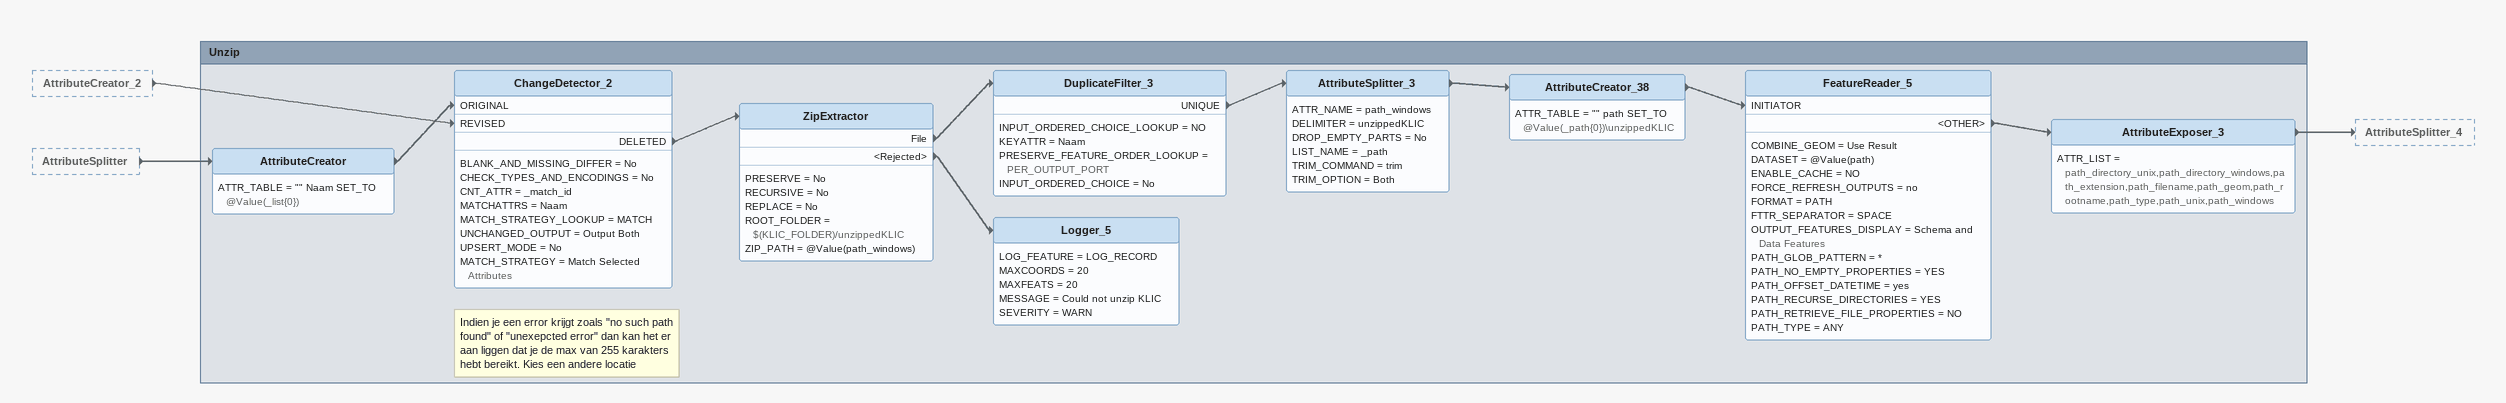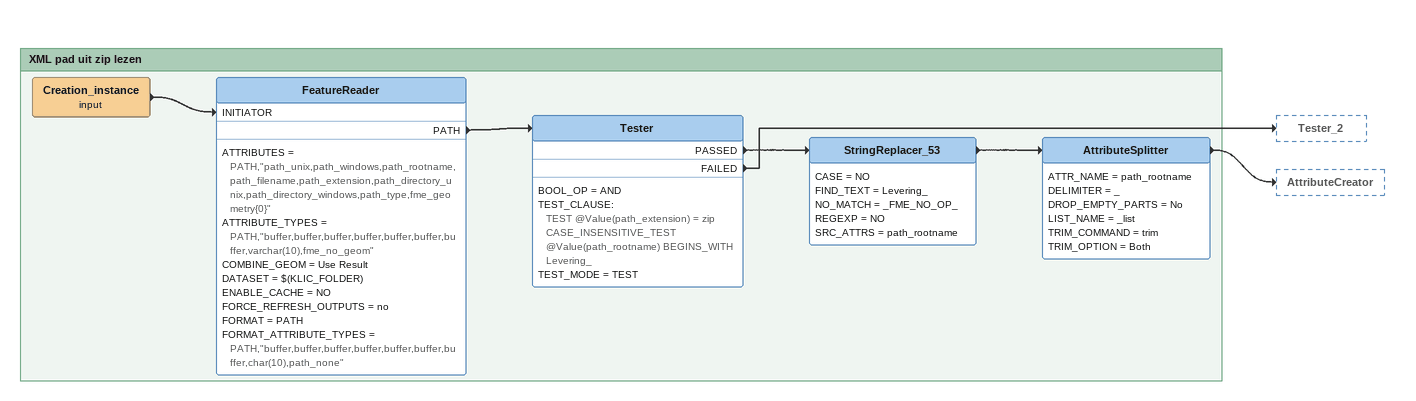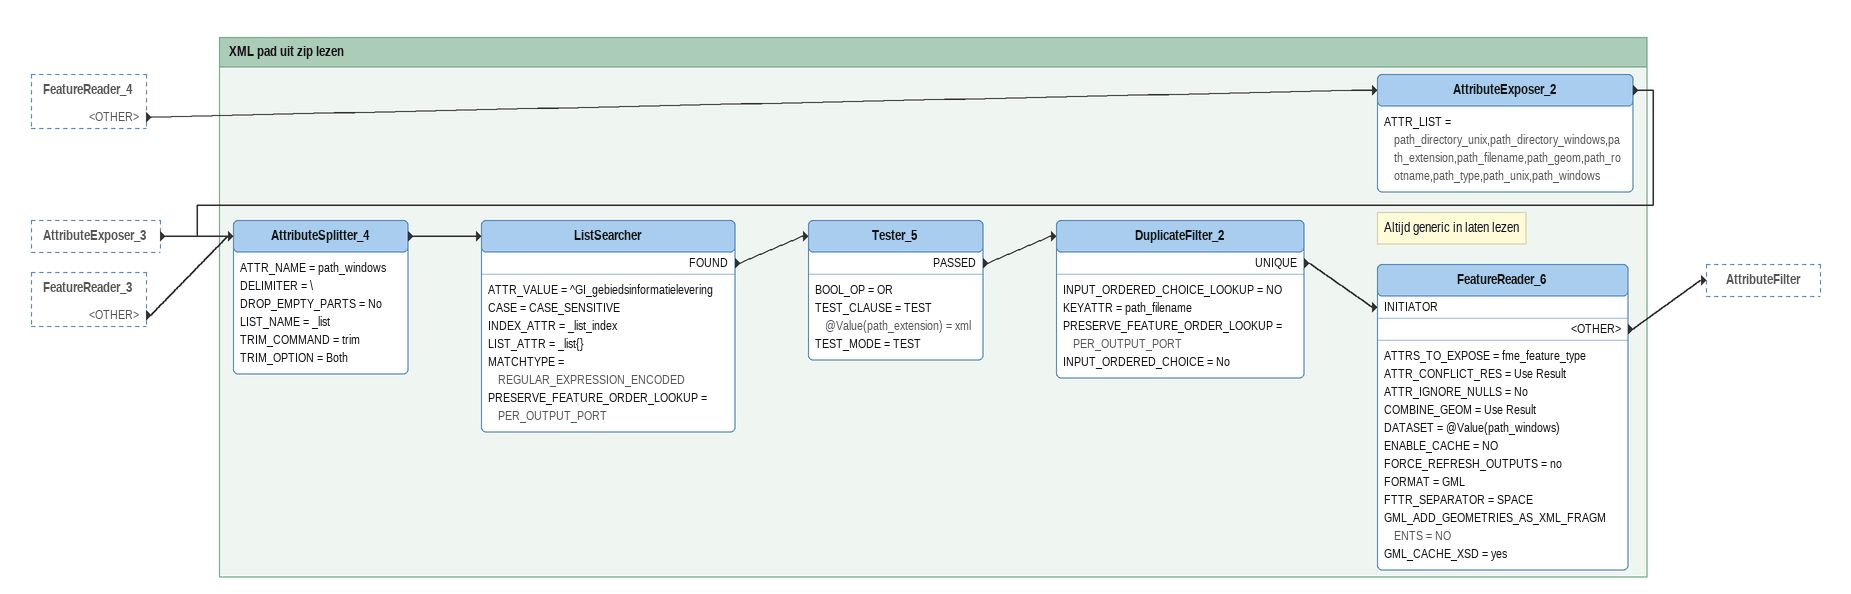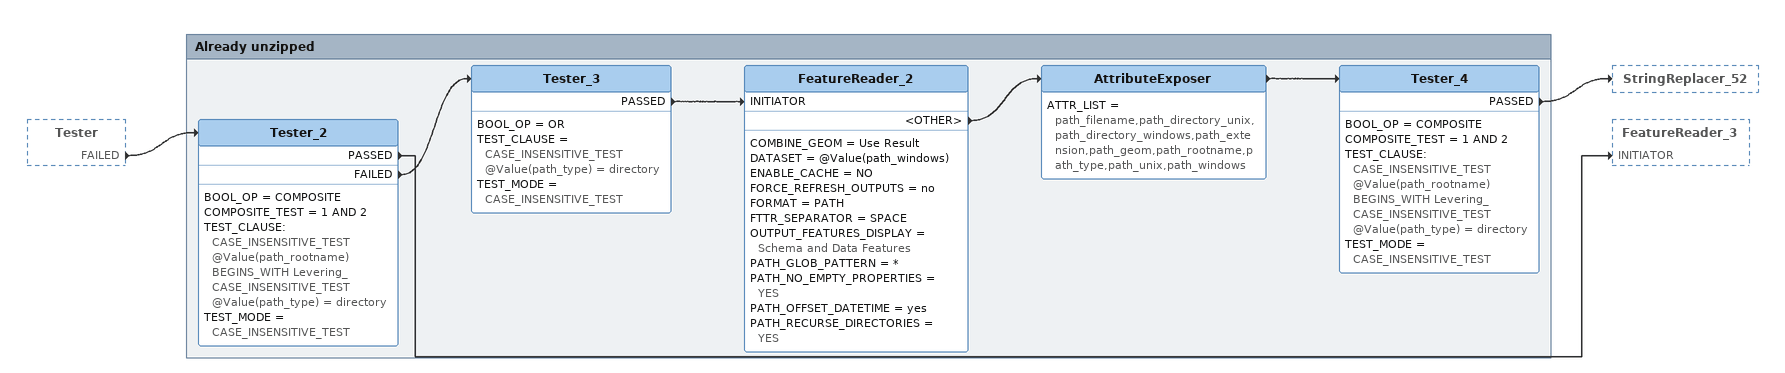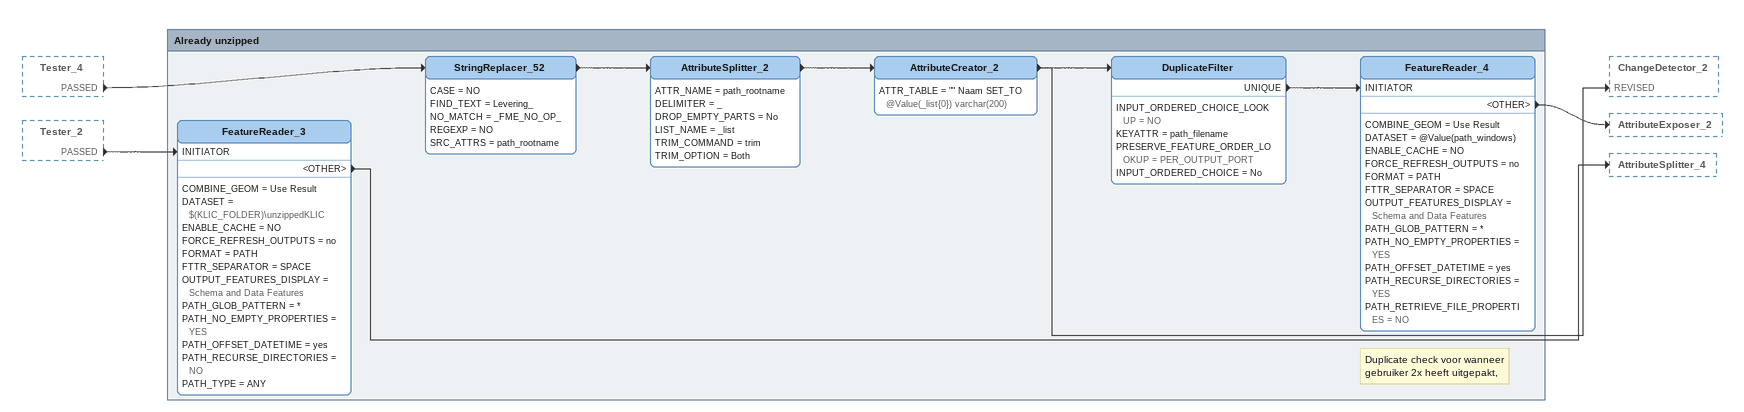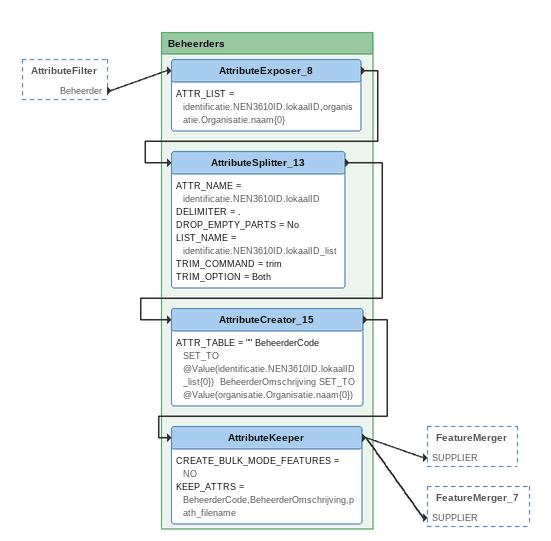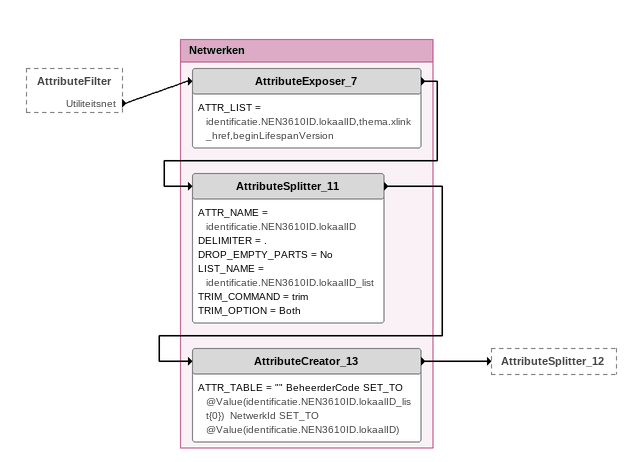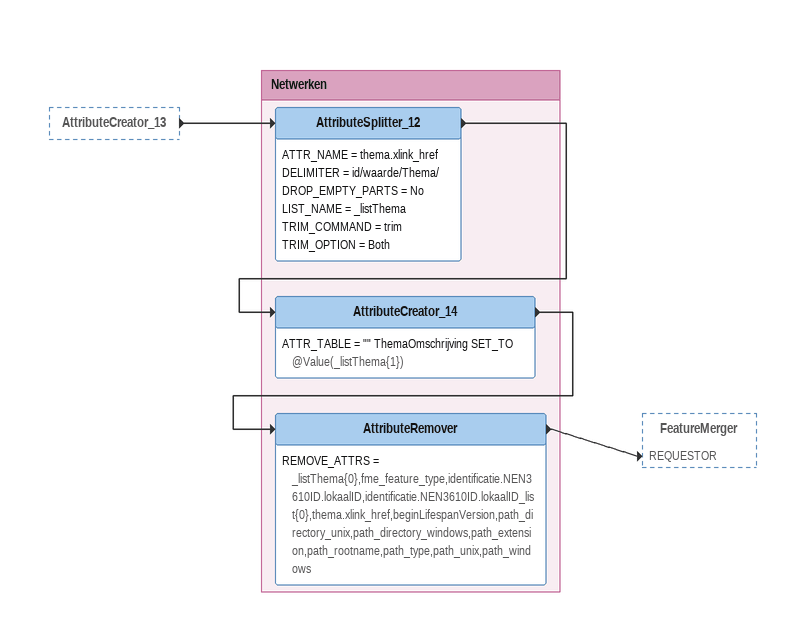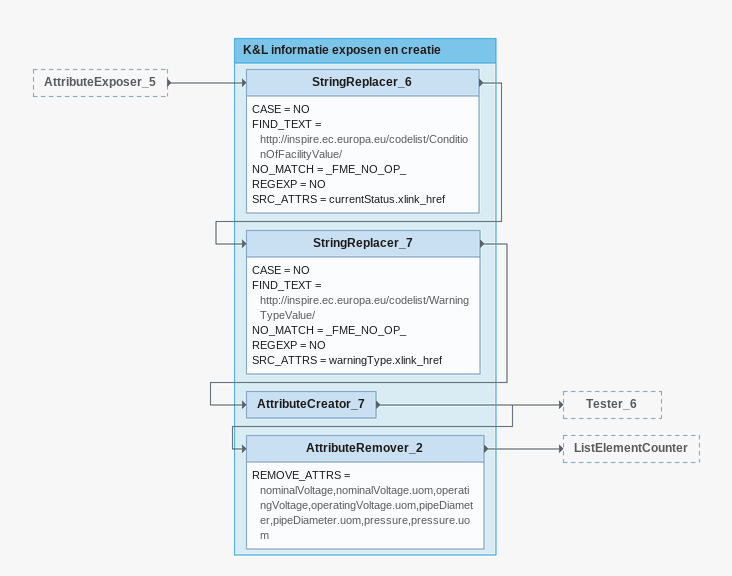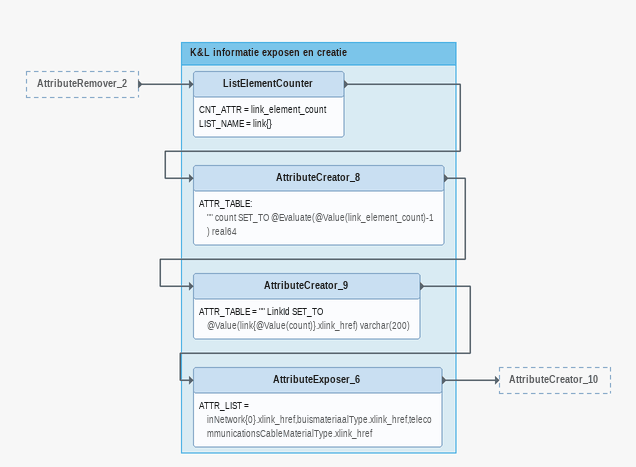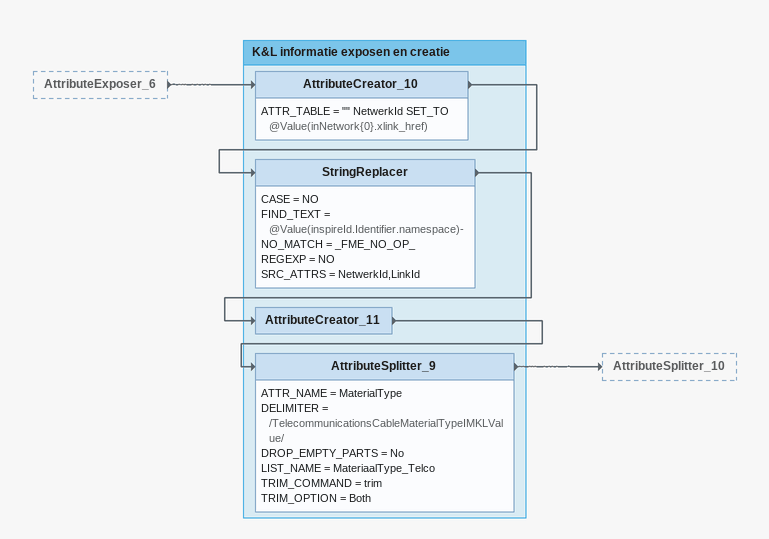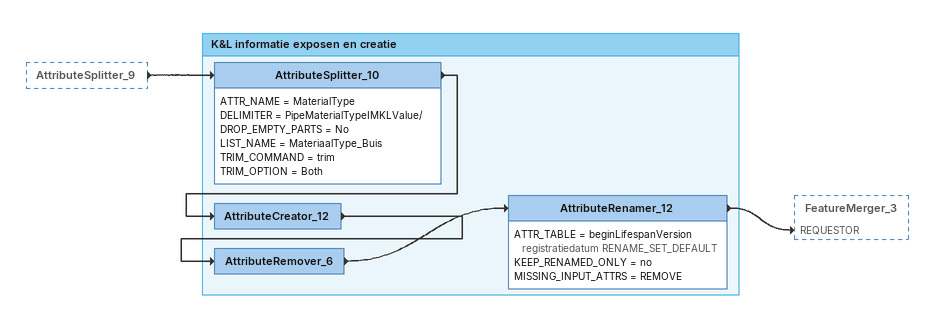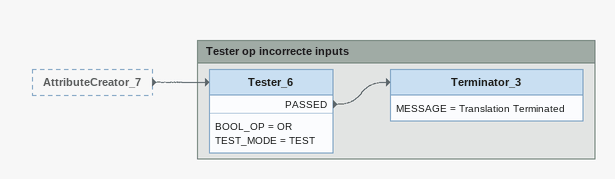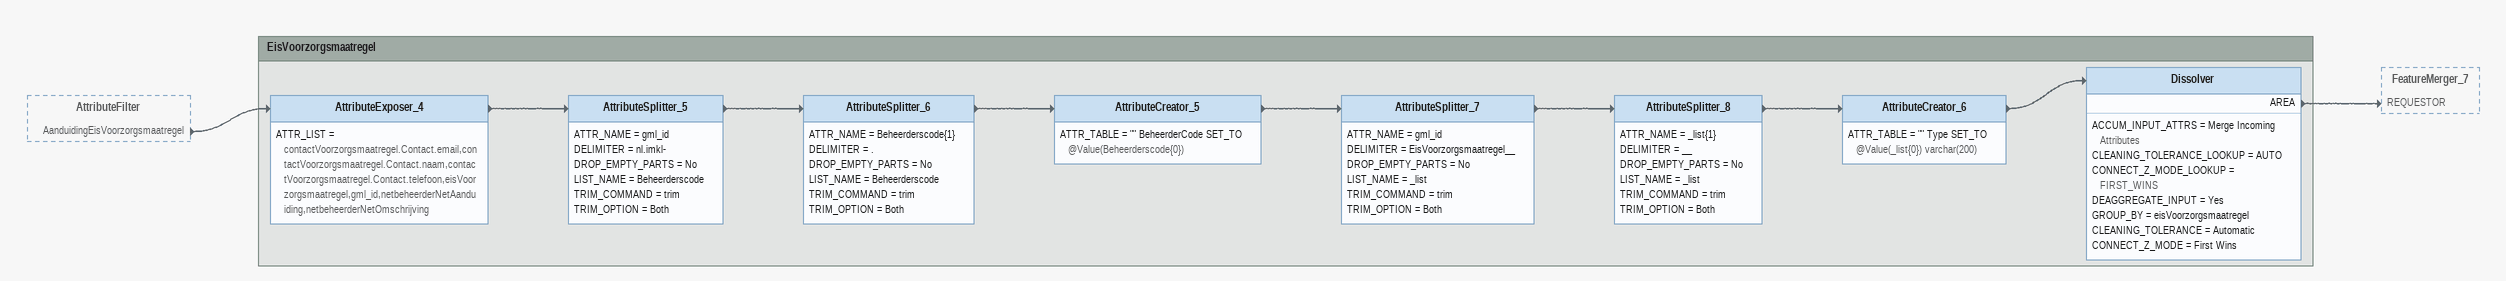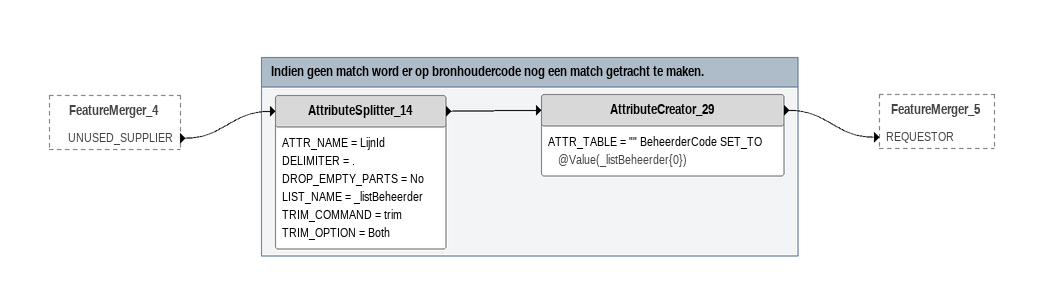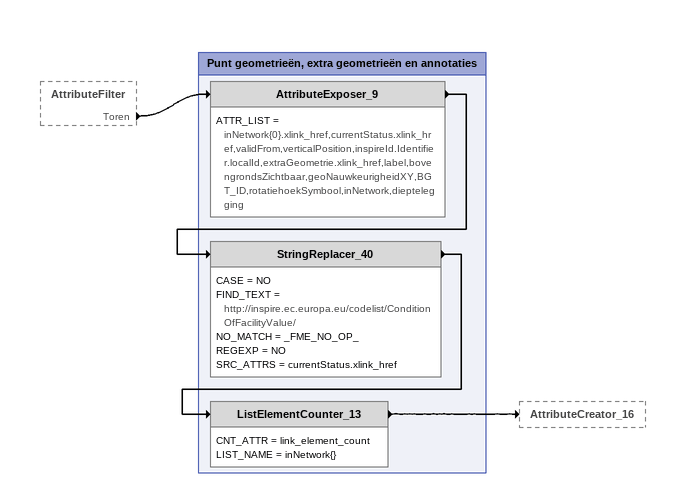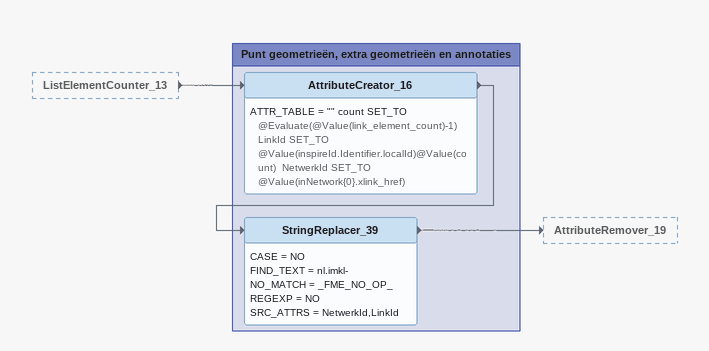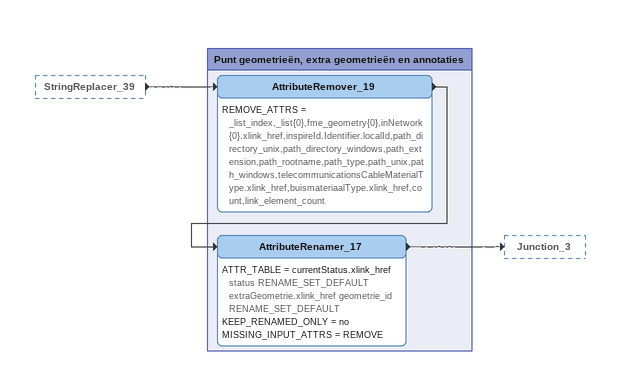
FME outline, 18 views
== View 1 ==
AttributeCreator_2 [outside]
    -> ChangeDetector_2 [REVISED]
AttributeSplitter [outside]
    -> AttributeCreator

Bookmark: Unzip
AttributeCreator
    ATTR_TABLE = "" Naam SET_TO @Value(_list{0})
    -> ChangeDetector_2 [ORIGINAL]
ChangeDetector_2
    BLANK_AND_MISSING_DIFFER = No
    CHECK_TYPES_AND_ENCODINGS = No
    CNT_ATTR = _match_id
    MATCHATTRS = Naam
    MATCH_STRATEGY_LOOKUP = MATCH
    UNCHANGED_OUTPUT = Output Both
    UPSERT_MODE = No
    MATCH_STRATEGY = Match Selected Attributes
    DELETED -> ZipExtractor
Note: Indien je een error krijgt zoals "no such path found" of "unexepcted error" dan kan het er aan liggen dat je de max van 255 karakters hebt bereikt. Kies een andere locatie
ZipExtractor
    PRESERVE = No
    RECURSIVE = No
    REPLACE = No
    ROOT_FOLDER = $(KLIC_FOLDER)/unzippedKLIC
    ZIP_PATH = @Value(path_windows)
    File -> DuplicateFilter_3
    <Rejected> -> Logger_5
DuplicateFilter_3
    INPUT_ORDERED_CHOICE_LOOKUP = NO
    KEYATTR = Naam
    PRESERVE_FEATURE_ORDER_LOOKUP = PER_OUTPUT_PORT
    INPUT_ORDERED_CHOICE = No
    UNIQUE -> AttributeSplitter_3
AttributeSplitter_3
    ATTR_NAME = path_windows
    DELIMITER = unzippedKLIC
    DROP_EMPTY_PARTS = No
    LIST_NAME = _path
    TRIM_COMMAND = trim
    TRIM_OPTION = Both
    -> AttributeCreator_38
AttributeCreator_38
    ATTR_TABLE = "" path SET_TO @Value(_path{0})\unzippedKLIC
    -> FeatureReader_5 [INITIATOR]
FeatureReader_5
    COMBINE_GEOM = Use Result
    DATASET = @Value(path)
    ENABLE_CACHE = NO
    FORCE_REFRESH_OUTPUTS = no
    FORMAT = PATH
    FTTR_SEPARATOR = SPACE
    OUTPUT_FEATURES_DISPLAY = Schema and Data Features
    PATH_GLOB_PATTERN = *
    PATH_NO_EMPTY_PROPERTIES = YES
    PATH_OFFSET_DATETIME = yes
    PATH_RECURSE_DIRECTORIES = YES
    PATH_RETRIEVE_FILE_PROPERTIES = NO
    PATH_TYPE = ANY
    <OTHER> -> AttributeExposer_3
AttributeExposer_3
    ATTR_LIST = path_directory_unix,path_directory_windows,path_extension,path_filename,path_geom,path_rootname,path_type,path_unix,path_windows
    -> AttributeSplitter_4
Logger_5
    LOG_FEATURE = LOG_RECORD
    MAXCOORDS = 20
    MAXFEATS = 20
    MESSAGE = Could not unzip KLIC
    SEVERITY = WARN

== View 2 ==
Bookmark: XML pad uit zip lezen
Creation_instance (input)
    -> FeatureReader [INITIATOR]
FeatureReader
    ATTRIBUTES = PATH,"path_unix,path_windows,path_rootname,path_filename,path_extension,path_directory_unix,path_directory_windows,path_type,fme_geometry{0}"
    ATTRIBUTE_TYPES = PATH,"buffer,buffer,buffer,buffer,buffer,buffer,buffer,varchar(10),fme_no_geom"
    COMBINE_GEOM = Use Result
    DATASET = $(KLIC_FOLDER)
    ENABLE_CACHE = NO
    FORCE_REFRESH_OUTPUTS = no
    FORMAT = PATH
    FORMAT_ATTRIBUTE_TYPES = PATH,"buffer,buffer,buffer,buffer,buffer,buffer,buffer,char(10),path_none"
    PATH -> Tester
Tester
    BOOL_OP = AND
    TEST_CLAUSE:
      TEST @Value(path_extension) = zip
      CASE_INSENSITIVE_TEST @Value(path_rootname) BEGINS_WITH Levering_
    TEST_MODE = TEST
    PASSED -> StringReplacer_53
    FAILED -> Tester_2
StringReplacer_53
    CASE = NO
    FIND_TEXT = Levering_
    NO_MATCH = _FME_NO_OP_
    REGEXP = NO
    SRC_ATTRS = path_rootname
    -> AttributeSplitter
AttributeSplitter
    ATTR_NAME = path_rootname
    DELIMITER = _
    DROP_EMPTY_PARTS = No
    LIST_NAME = _list
    TRIM_COMMAND = trim
    TRIM_OPTION = Both
    -> AttributeCreator

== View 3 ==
FeatureReader_4 [outside]
    <OTHER> -> AttributeExposer_2
AttributeExposer_3 [outside]
    -> AttributeSplitter_4
FeatureReader_3 [outside]
    <OTHER> -> AttributeSplitter_4

Bookmark: XML pad uit zip lezen
AttributeExposer_2
    ATTR_LIST = path_directory_unix,path_directory_windows,path_extension,path_filename,path_geom,path_rootname,path_type,path_unix,path_windows
    -> AttributeSplitter_4
AttributeSplitter_4
    ATTR_NAME = path_windows
    DELIMITER = \
    DROP_EMPTY_PARTS = No
    LIST_NAME = _list
    TRIM_COMMAND = trim
    TRIM_OPTION = Both
    -> ListSearcher
ListSearcher
    ATTR_VALUE = ^GI_gebiedsinformatielevering
    CASE = CASE_SENSITIVE
    INDEX_ATTR = _list_index
    LIST_ATTR = _list{}
    MATCHTYPE = REGULAR_EXPRESSION_ENCODED
    PRESERVE_FEATURE_ORDER_LOOKUP = PER_OUTPUT_PORT
    FOUND -> Tester_5
Tester_5
    BOOL_OP = OR
    TEST_CLAUSE = TEST @Value(path_extension) = xml
    TEST_MODE = TEST
    PASSED -> DuplicateFilter_2
DuplicateFilter_2
    INPUT_ORDERED_CHOICE_LOOKUP = NO
    KEYATTR = path_filename
    PRESERVE_FEATURE_ORDER_LOOKUP = PER_OUTPUT_PORT
    INPUT_ORDERED_CHOICE = No
    UNIQUE -> FeatureReader_6 [INITIATOR]
Note: Altijd generic in laten lezen
FeatureReader_6
    ATTRS_TO_EXPOSE = fme_feature_type
    ATTR_CONFLICT_RES = Use Result
    ATTR_IGNORE_NULLS = No
    COMBINE_GEOM = Use Result
    DATASET = @Value(path_windows)
    ENABLE_CACHE = NO
    FORCE_REFRESH_OUTPUTS = no
    FORMAT = GML
    FTTR_SEPARATOR = SPACE
    GML_ADD_GEOMETRIES_AS_XML_FRAGMENTS = NO
    GML_CACHE_XSD = yes
    <OTHER> -> AttributeFilter

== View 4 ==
Tester [outside]
    FAILED -> Tester_2

Bookmark: Already unzipped
Tester_2
    BOOL_OP = COMPOSITE
    COMPOSITE_TEST = 1 AND 2
    TEST_CLAUSE:
      CASE_INSENSITIVE_TEST @Value(path_rootname) BEGINS_WITH Levering_
      CASE_INSENSITIVE_TEST @Value(path_type) = directory
    TEST_MODE = CASE_INSENSITIVE_TEST
    PASSED -> FeatureReader_3 [INITIATOR]
    FAILED -> Tester_3
Tester_3
    BOOL_OP = OR
    TEST_CLAUSE = CASE_INSENSITIVE_TEST @Value(path_type) = directory
    TEST_MODE = CASE_INSENSITIVE_TEST
    PASSED -> FeatureReader_2 [INITIATOR]
FeatureReader_2
    COMBINE_GEOM = Use Result
    DATASET = @Value(path_windows)
    ENABLE_CACHE = NO
    FORCE_REFRESH_OUTPUTS = no
    FORMAT = PATH
    FTTR_SEPARATOR = SPACE
    OUTPUT_FEATURES_DISPLAY = Schema and Data Features
    PATH_GLOB_PATTERN = *
    PATH_NO_EMPTY_PROPERTIES = YES
    PATH_OFFSET_DATETIME = yes
    PATH_RECURSE_DIRECTORIES = YES
    <OTHER> -> AttributeExposer
AttributeExposer
    ATTR_LIST = path_filename,path_directory_unix,path_directory_windows,path_extension,path_geom,path_rootname,path_type,path_unix,path_windows
    -> Tester_4
Tester_4
    BOOL_OP = COMPOSITE
    COMPOSITE_TEST = 1 AND 2
    TEST_CLAUSE:
      CASE_INSENSITIVE_TEST @Value(path_rootname) BEGINS_WITH Levering_
      CASE_INSENSITIVE_TEST @Value(path_type) = directory
    TEST_MODE = CASE_INSENSITIVE_TEST
    PASSED -> StringReplacer_52

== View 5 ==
Tester_4 [outside]
    PASSED -> StringReplacer_52
Tester_2 [outside]
    PASSED -> FeatureReader_3 [INITIATOR]

Bookmark: Already unzipped
StringReplacer_52
    CASE = NO
    FIND_TEXT = Levering_
    NO_MATCH = _FME_NO_OP_
    REGEXP = NO
    SRC_ATTRS = path_rootname
    -> AttributeSplitter_2
AttributeSplitter_2
    ATTR_NAME = path_rootname
    DELIMITER = _
    DROP_EMPTY_PARTS = No
    LIST_NAME = _list
    TRIM_COMMAND = trim
    TRIM_OPTION = Both
    -> AttributeCreator_2
AttributeCreator_2
    ATTR_TABLE = "" Naam SET_TO @Value(_list{0}) varchar(200)
    -> DuplicateFilter
    -> ChangeDetector_2 [REVISED]
DuplicateFilter
    INPUT_ORDERED_CHOICE_LOOKUP = NO
    KEYATTR = path_filename
    PRESERVE_FEATURE_ORDER_LOOKUP = PER_OUTPUT_PORT
    INPUT_ORDERED_CHOICE = No
    UNIQUE -> FeatureReader_4 [INITIATOR]
Note: Duplicate check voor wanneer gebruiker 2x heeft uitgepakt,
FeatureReader_4
    COMBINE_GEOM = Use Result
    DATASET = @Value(path_windows)
    ENABLE_CACHE = NO
    FORCE_REFRESH_OUTPUTS = no
    FORMAT = PATH
    FTTR_SEPARATOR = SPACE
    OUTPUT_FEATURES_DISPLAY = Schema and Data Features
    PATH_GLOB_PATTERN = *
    PATH_NO_EMPTY_PROPERTIES = YES
    PATH_OFFSET_DATETIME = yes
    PATH_RECURSE_DIRECTORIES = YES
    PATH_RETRIEVE_FILE_PROPERTIES = NO
    <OTHER> -> AttributeExposer_2
FeatureReader_3
    COMBINE_GEOM = Use Result
    DATASET = $(KLIC_FOLDER)\unzippedKLIC
    ENABLE_CACHE = NO
    FORCE_REFRESH_OUTPUTS = no
    FORMAT = PATH
    FTTR_SEPARATOR = SPACE
    OUTPUT_FEATURES_DISPLAY = Schema and Data Features
    PATH_GLOB_PATTERN = *
    PATH_NO_EMPTY_PROPERTIES = YES
    PATH_OFFSET_DATETIME = yes
    PATH_RECURSE_DIRECTORIES = NO
    PATH_TYPE = ANY
    <OTHER> -> AttributeSplitter_4

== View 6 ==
AttributeFilter [outside]
    Beheerder -> AttributeExposer_8

Bookmark: Beheerders
AttributeExposer_8
    ATTR_LIST = identificatie.NEN3610ID.lokaalID,organisatie.Organisatie.naam{0}
    -> AttributeSplitter_13
AttributeSplitter_13
    ATTR_NAME = identificatie.NEN3610ID.lokaalID
    DELIMITER = .
    DROP_EMPTY_PARTS = No
    LIST_NAME = identificatie.NEN3610ID.lokaalID_list
    TRIM_COMMAND = trim
    TRIM_OPTION = Both
    -> AttributeCreator_15
AttributeCreator_15
    ATTR_TABLE = "" BeheerderCode SET_TO @Value(identificatie.NEN3610ID.lokaalID_list{0})  BeheerderOmschrijving SET_TO @Value(organisatie.Organisatie.naam{0})
    -> AttributeKeeper
AttributeKeeper
    CREATE_BULK_MODE_FEATURES = NO
    KEEP_ATTRS = BeheerderCode,BeheerderOmschrijving,path_filename
    -> FeatureMerger [SUPPLIER]
    -> FeatureMerger_7 [SUPPLIER]

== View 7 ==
AttributeFilter [outside]
    Utiliteitsnet -> AttributeExposer_7

Bookmark: Netwerken
AttributeExposer_7
    ATTR_LIST = identificatie.NEN3610ID.lokaalID,thema.xlink_href,beginLifespanVersion
    -> AttributeSplitter_11
AttributeSplitter_11
    ATTR_NAME = identificatie.NEN3610ID.lokaalID
    DELIMITER = .
    DROP_EMPTY_PARTS = No
    LIST_NAME = identificatie.NEN3610ID.lokaalID_list
    TRIM_COMMAND = trim
    TRIM_OPTION = Both
    -> AttributeCreator_13
AttributeCreator_13
    ATTR_TABLE = "" BeheerderCode SET_TO @Value(identificatie.NEN3610ID.lokaalID_list{0})  NetwerkId SET_TO @Value(identificatie.NEN3610ID.lokaalID)
    -> AttributeSplitter_12

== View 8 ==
AttributeCreator_13 [outside]
    -> AttributeSplitter_12

Bookmark: Netwerken
AttributeSplitter_12
    ATTR_NAME = thema.xlink_href
    DELIMITER = id/waarde/Thema/
    DROP_EMPTY_PARTS = No
    LIST_NAME = _listThema
    TRIM_COMMAND = trim
    TRIM_OPTION = Both
    -> AttributeCreator_14
AttributeCreator_14
    ATTR_TABLE = "" ThemaOmschrijving SET_TO @Value(_listThema{1})
    -> AttributeRemover
AttributeRemover
    REMOVE_ATTRS = _listThema{0},fme_feature_type,identificatie.NEN3610ID.lokaalID,identificatie.NEN3610ID.lokaalID_list{0},thema.xlink_href,beginLifespanVersion,path_directory_unix,path_directory_windows,path_extension,path_rootname,path_type,path_unix,path_windows
    -> FeatureMerger [REQUESTOR]

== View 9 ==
AttributeExposer_5 [outside]
    -> StringReplacer_6

Bookmark: K&L informatie exposen en creatie
StringReplacer_6
    CASE = NO
    FIND_TEXT = http://inspire.ec.europa.eu/codelist/ConditionOfFacilityValue/
    NO_MATCH = _FME_NO_OP_
    REGEXP = NO
    SRC_ATTRS = currentStatus.xlink_href
    -> StringReplacer_7
StringReplacer_7
    CASE = NO
    FIND_TEXT = http://inspire.ec.europa.eu/codelist/WarningTypeValue/
    NO_MATCH = _FME_NO_OP_
    REGEXP = NO
    SRC_ATTRS = warningType.xlink_href
    -> AttributeCreator_7
AttributeCreator_7
    -> Tester_6
    -> AttributeRemover_2
AttributeRemover_2
    REMOVE_ATTRS = nominalVoltage,nominalVoltage.uom,operatingVoltage,operatingVoltage.uom,pipeDiameter,pipeDiameter.uom,pressure,pressure.uom
    -> ListElementCounter

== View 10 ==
AttributeRemover_2 [outside]
    -> ListElementCounter

Bookmark: K&L informatie exposen en creatie
ListElementCounter
    CNT_ATTR = link_element_count
    LIST_NAME = link{}
    -> AttributeCreator_8
AttributeCreator_8
    ATTR_TABLE:
      "" count SET_TO @Evaluate(@Value(link_element_count)-1
      ) real64
    -> AttributeCreator_9
AttributeCreator_9
    ATTR_TABLE = "" LinkId SET_TO @Value(link{@Value(count)}.xlink_href) varchar(200)
    -> AttributeExposer_6
AttributeExposer_6
    ATTR_LIST = inNetwork{0}.xlink_href,buismateriaalType.xlink_href,telecommunicationsCableMaterialType.xlink_href
    -> AttributeCreator_10

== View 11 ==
AttributeExposer_6 [outside]
    -> AttributeCreator_10

Bookmark: K&L informatie exposen en creatie
AttributeCreator_10
    ATTR_TABLE = "" NetwerkId SET_TO @Value(inNetwork{0}.xlink_href)
    -> StringReplacer
StringReplacer
    CASE = NO
    FIND_TEXT = @Value(inspireId.Identifier.namespace)-
    NO_MATCH = _FME_NO_OP_
    REGEXP = NO
    SRC_ATTRS = NetwerkId,LinkId
    -> AttributeCreator_11
AttributeCreator_11
    -> AttributeSplitter_9
AttributeSplitter_9
    ATTR_NAME = MaterialType
    DELIMITER = /TelecommunicationsCableMaterialTypeIMKLValue/
    DROP_EMPTY_PARTS = No
    LIST_NAME = MateriaalType_Telco
    TRIM_COMMAND = trim
    TRIM_OPTION = Both
    -> AttributeSplitter_10

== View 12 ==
AttributeSplitter_9 [outside]
    -> AttributeSplitter_10

Bookmark: K&L informatie exposen en creatie
AttributeSplitter_10
    ATTR_NAME = MaterialType
    DELIMITER = PipeMaterialTypeIMKLValue/
    DROP_EMPTY_PARTS = No
    LIST_NAME = MateriaalType_Buis
    TRIM_COMMAND = trim
    TRIM_OPTION = Both
    -> AttributeCreator_12
AttributeCreator_12
    -> AttributeRemover_6
AttributeRemover_6
    -> AttributeRenamer_12
AttributeRenamer_12
    ATTR_TABLE = beginLifespanVersion registratiedatum RENAME_SET_DEFAULT
    KEEP_RENAMED_ONLY = no
    MISSING_INPUT_ATTRS = REMOVE
    -> FeatureMerger_3 [REQUESTOR]

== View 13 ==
AttributeCreator_7 [outside]
    -> Tester_6

Bookmark: Tester op incorrecte inputs
Tester_6
    BOOL_OP = OR
    TEST_MODE = TEST
    PASSED -> Terminator_3
Terminator_3
    MESSAGE = Translation Terminated

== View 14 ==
AttributeFilter [outside]
    AanduidingEisVoorzorgsmaatregel -> AttributeExposer_4

Bookmark: EisVoorzorgsmaatregel
AttributeExposer_4
    ATTR_LIST = contactVoorzorgsmaatregel.Contact.email,contactVoorzorgsmaatregel.Contact.naam,contactVoorzorgsmaatregel.Contact.telefoon,eisVoorzorgsmaatregel,gml_id,netbeheerderNetAanduiding,netbeheerderNetOmschrijving
    -> AttributeSplitter_5
AttributeSplitter_5
    ATTR_NAME = gml_id
    DELIMITER = nl.imkl-
    DROP_EMPTY_PARTS = No
    LIST_NAME = Beheerderscode
    TRIM_COMMAND = trim
    TRIM_OPTION = Both
    -> AttributeSplitter_6
AttributeSplitter_6
    ATTR_NAME = Beheerderscode{1}
    DELIMITER = .
    DROP_EMPTY_PARTS = No
    LIST_NAME = Beheerderscode
    TRIM_COMMAND = trim
    TRIM_OPTION = Both
    -> AttributeCreator_5
AttributeCreator_5
    ATTR_TABLE = "" BeheerderCode SET_TO @Value(Beheerderscode{0})
    -> AttributeSplitter_7
AttributeSplitter_7
    ATTR_NAME = gml_id
    DELIMITER = EisVoorzorgsmaatregel__
    DROP_EMPTY_PARTS = No
    LIST_NAME = _list
    TRIM_COMMAND = trim
    TRIM_OPTION = Both
    -> AttributeSplitter_8
AttributeSplitter_8
    ATTR_NAME = _list{1}
    DELIMITER = __
    DROP_EMPTY_PARTS = No
    LIST_NAME = _list
    TRIM_COMMAND = trim
    TRIM_OPTION = Both
    -> AttributeCreator_6
AttributeCreator_6
    ATTR_TABLE = "" Type SET_TO @Value(_list{0}) varchar(200)
    -> Dissolver
Dissolver
    ACCUM_INPUT_ATTRS = Merge Incoming Attributes
    CLEANING_TOLERANCE_LOOKUP = AUTO
    CONNECT_Z_MODE_LOOKUP = FIRST_WINS
    DEAGGREGATE_INPUT = Yes
    GROUP_BY = eisVoorzorgsmaatregel
    CLEANING_TOLERANCE = Automatic
    CONNECT_Z_MODE = First Wins
    AREA -> FeatureMerger_7 [REQUESTOR]

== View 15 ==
FeatureMerger_4 [outside]
    UNUSED_SUPPLIER -> AttributeSplitter_14

Bookmark: Indien geen match word er op bronhoudercode nog een match getracht te maken.
AttributeSplitter_14
    ATTR_NAME = LijnId
    DELIMITER = .
    DROP_EMPTY_PARTS = No
    LIST_NAME = _listBeheerder
    TRIM_COMMAND = trim
    TRIM_OPTION = Both
    -> AttributeCreator_29
AttributeCreator_29
    ATTR_TABLE = "" BeheerderCode SET_TO @Value(_listBeheerder{0})
    -> FeatureMerger_5 [REQUESTOR]

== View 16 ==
AttributeFilter [outside]
    Toren -> AttributeExposer_9

Bookmark: Punt geometrieën, extra geometrieën en annotaties
AttributeExposer_9
    ATTR_LIST = inNetwork{0}.xlink_href,currentStatus.xlink_href,validFrom,verticalPosition,inspireId.Identifier.localId,extraGeometrie.xlink_href,label,bovengrondsZichtbaar,geoNauwkeurigheidXY,BGT_ID,rotatiehoekSymbool,inNetwork,dieptelegging
    -> StringReplacer_40
StringReplacer_40
    CASE = NO
    FIND_TEXT = http://inspire.ec.europa.eu/codelist/ConditionOfFacilityValue/
    NO_MATCH = _FME_NO_OP_
    REGEXP = NO
    SRC_ATTRS = currentStatus.xlink_href
    -> ListElementCounter_13
ListElementCounter_13
    CNT_ATTR = link_element_count
    LIST_NAME = inNetwork{}
    -> AttributeCreator_16

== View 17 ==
ListElementCounter_13 [outside]
    -> AttributeCreator_16

Bookmark: Punt geometrieën, extra geometrieën en annotaties
AttributeCreator_16
    ATTR_TABLE = "" count SET_TO @Evaluate(@Value(link_element_count)-1)  LinkId SET_TO @Value(inspireId.Identifier.localId)@Value(count)  NetwerkId SET_TO @Value(inNetwork{0}.xlink_href)
    -> StringReplacer_39
StringReplacer_39
    CASE = NO
    FIND_TEXT = nl.imkl-
    NO_MATCH = _FME_NO_OP_
    REGEXP = NO
    SRC_ATTRS = NetwerkId,LinkId
    -> AttributeRemover_19

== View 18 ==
StringReplacer_39 [outside]
    -> AttributeRemover_19

Bookmark: Punt geometrieën, extra geometrieën en annotaties
AttributeRemover_19
    REMOVE_ATTRS = _list_index,_list{0},fme_geometry{0},inNetwork{0}.xlink_href,inspireId.Identifier.localId,path_directory_unix,path_directory_windows,path_extension,path_rootname,path_type,path_unix,path_windows,telecommunicationsCableMaterialType.xlink_href,buismateriaalType.xlink_href,count,link_element_count
    -> AttributeRenamer_17
AttributeRenamer_17
    ATTR_TABLE = currentStatus.xlink_href status RENAME_SET_DEFAULT  extraGeometrie.xlink_href geometrie_id RENAME_SET_DEFAULT
    KEEP_RENAMED_ONLY = no
    MISSING_INPUT_ATTRS = REMOVE
    -> Junction_3
